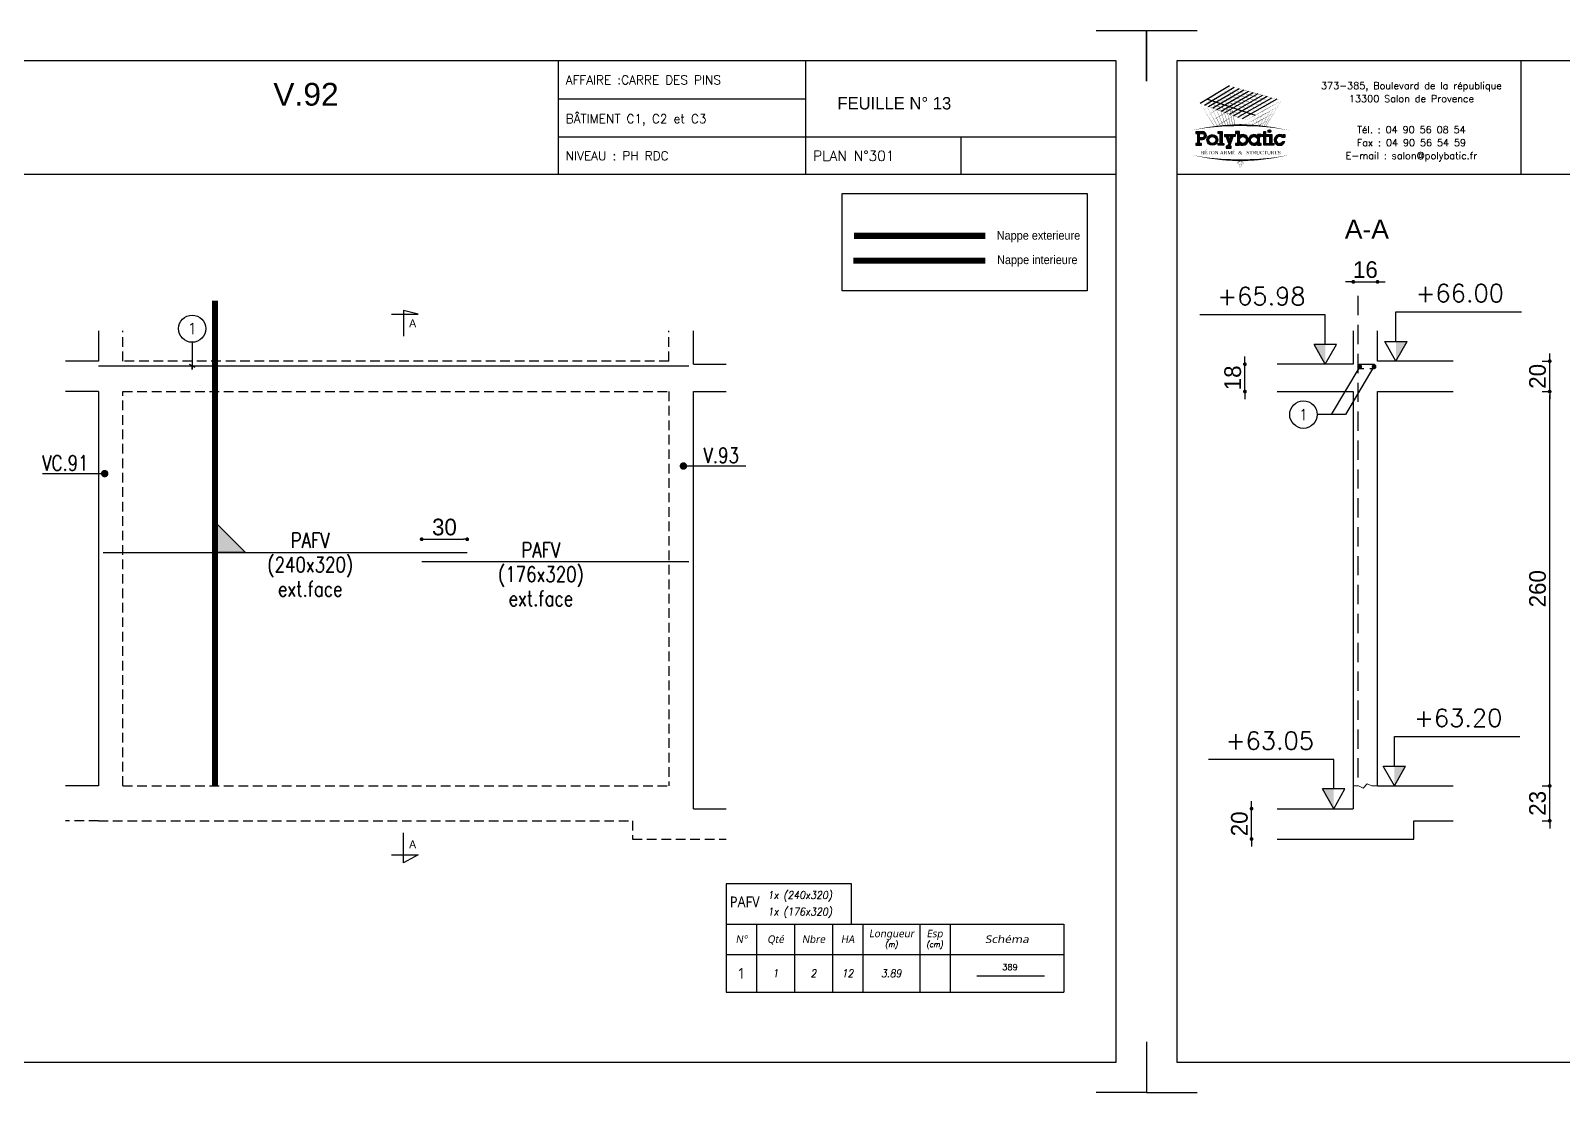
# Model space of a CAD drawing. Header units: metres. Extents: x -5618 to 118954, y -306 to 4637.
# Drawn here: x 5120 to 6130, y 894 to 1594 of the extents above; entities that cross this region are included whole.
import ezdxf
from ezdxf.enums import TextEntityAlignment as Align

# ---------------------------------------------------------------- set-up
doc = ezdxf.new("R2010")
doc.units = ezdxf.units.M
doc.linetypes.add('CACHE', pattern=[9.525, 6.35, -3.175])
doc.linetypes.add('CACHEX2', pattern=[19.05, 12.7, -6.35])
for name, color, linetype in [('COTATION', 1, 'Continuous'), ('GO-CARTOUCHE', 7, 'Continuous'), ('GO-FER-HA', 140, 'Continuous'), ('GO-TEXTE', 9, 'Continuous'), ('GO-TEXTE-FER', 3, 'Continuous'), ('K_ENT_M_Building_V.76', 7, 'Continuous'), ('STR_COTATION', 1, 'Continuous'), ('STR_TS', 22, 'Continuous'), ('STR_TS_TXT', 7, 'Continuous'), ('STR_VOI-POT', 6, 'Continuous')]:
    doc.layers.add(name, color=color, linetype=linetype)
doc.layers.add('Kofragna_forma', color=7, linetype='Continuous', lineweight=70)
doc.styles.add('ARIAL', font='ARIAL.TTF')
doc.styles.add('GrDimensions', font='simplex.shx')
doc.styles.add('Lucida', font='LSANSI.TTF')
doc.styles.add('POLYBATIC', font='TIMES.TTF')
doc.styles.add('schéma', font='simplex.shx')
doc.styles.add('Tableau', font='romans.shx', dxfattribs={"width": 0.9, "oblique": 10})
doc.styles.add('Tableau2', font='trebuc.TTF', dxfattribs={"width": 0.9, "oblique": 10})
doc.styles.add('TEXTE', font='romans.shx')
doc.styles.add('TEXTE TS', font='romans.shx', dxfattribs={"width": 0.7, "oblique": 15})
doc.styles.add('TEXTEBA', font='ARIAL.TTF')
doc.dimstyles.new('COUPE-20', dxfattribs={"dimscale": 0.5, "dimtxt": 22, "dimasz": 5, "dimexe": 0.05, "dimexo": 0, "dimgap": 5, "dimtad": 1, "dimdec": 0, "dimdsep": 46, "dimtxsty": 'Standard', "dimblk1": 'DOT', "dimblk2": 'DOT', "dimsah": 1, "dimcen": 0, "dimdle": 150, "dimclrd": 1, "dimclre": 1, "dimclrt": 7, "dimadec": 0, "dimazin": 0, "dimtfac": 1, "dimtdec": 0, "dimtix": 1, "dimtmove": 2, "dimatfit": 3, "dimldrblk": 'DOT', "dimfxl": 0, "dimtvp": 1, "dimtolj": 1, "dimtzin": 0, "dimarcsym": 0})

# ---------------------------------------------------------------- blocks, each defined once
blk = doc.blocks.new('A$C492E529B')
for color, points in [(140, [(1.413, 0.725, 1), (1.563, 0.725, 1)]), (256, [(-0.938, 0.7), (-1.138, 0.7), (-1.138, 0.6), (-1.038, 0.6), (-1.038, 0.1), (-1.138, 0.1), (-1.138, 0), (-0.838, 0), (-0.838, 0.1), (-0.938, 0.1)]), (256, [(-0.367, 0.45), (-0.268, 0.45), (-0.268, 0.55), (-0.523, 0.55), (-0.523, 0.45), (-0.473, 0.45), (-0.543, 0.253), (-0.612, 0.45), (-0.562, 0.45), (-0.562, 0.55), (-0.818, 0.55), (-0.818, 0.45), (-0.718, 0.45), (-0.595, 0.101), (-0.648, -0.05), (-0.718, -0.05), (-0.718, -0.15), (-0.468, -0.15), (-0.468, -0.05), (-0.543, -0.05)]), (256, [(1.393, 0.55), (1.292, 0.55), (1.292, 0.7), (1.193, 0.7), (1.193, 0.55), (1.093, 0.55), (1.093, 0.45), (1.193, 0.45), (1.193, 0), (1.393, 0), (1.393, 0.1), (1.292, 0.1), (1.292, 0.45), (1.393, 0.45)]), (256, [(1.613, 0.55), (1.413, 0.55), (1.413, 0.45), (1.513, 0.45), (1.513, 0.1), (1.413, 0.1), (1.413, 0), (1.712, 0), (1.712, 0.1), (1.613, 0.1)]), (256, [(2.13, 0.4), (2.283, 0.4), (2.283, 0.55), (2.183, 0.55), (2.183, 0.487, 3.359496), (2.272, 0.2), (2.166, 0.2, -3.125802)])]:
    blk.add_hatch(color=color).paths.add_polyline_path(points)
h = blk.add_hatch(color=256)
h.paths.add_polyline_path([(-1.983, 0.1), (-2.083, 0.1), (-2.083, 0.3), (-1.933, 0.3, 1), (-1.933, 0.7), (-2.283, 0.7), (-2.283, 0.6), (-2.183, 0.6), (-2.183, 0.1), (-2.283, 0.1), (-2.283, 0), (-1.983, 0)])
h.paths.add_polyline_path([(-2.083, 0.4), (-2.083, 0.6), (-1.933, 0.6, -1), (-1.933, 0.4)], flags=16)
h = blk.add_hatch(color=256)
h.paths.add_polyline_path([(-1.158, 0.275, 1), (-1.708, 0.275, 1)])
h.paths.add_polyline_path([(-1.608, 0.275, -1), (-1.258, 0.275, -1)], flags=16)
h = blk.add_hatch(color=256)
h.paths.add_polyline_path([(-0.047, 0.487), (-0.047, 0.7), (-0.248, 0.7), (-0.248, 0.6), (-0.147, 0.6), (-0.147, 0.1), (-0.248, 0.1), (-0.248, 0), (-0.047, 0), (-0.047, 0.063, 2.12132)])
h.paths.add_polyline_path([(-0.047, 0.275, -1), (0.303, 0.275, -1)], flags=16)
h = blk.add_hatch(color=256)
h.paths.add_polyline_path([(1.073, 0.1), (0.973, 0.1), (0.973, 0.45), (1.073, 0.45), (1.073, 0.55), (0.873, 0.55), (0.873, 0.487, 2.12132), (0.873, 0.063), (0.873, 0), (1.073, 0)])
h.paths.add_polyline_path([(0.523, 0.275, -1), (0.873, 0.275, -1)], flags=16)
for p, q in [((-0.595, 0.101), (-0.718, 0.45)), ((-0.648, -0.05), (-0.595, 0.101)), ((-0.543, 0.253), (-0.612, 0.45)), ((-0.543, -0.05), (-0.367, 0.45)), ((-0.543, 0.253), (-0.473, 0.45)), ((0.873, 0.55), (0.873, 0.487)), ((1.073, 0.55), (0.873, 0.55)), ((0.873, 0.063), (0.873, 0)), ((0.973, 0.1), (0.973, 0.45)), ((0.973, 0.45), (1.073, 0.45)), ((1.073, 0.1), (0.973, 0.1)), ((1.073, 0.45), (1.073, 0.55)), ((1.073, 0), (1.073, 0.1)), ((2.166, 0.2), (2.272, 0.2)), ((0.873, 0), (1.073, 0))]:
    blk.add_line(p, q)
for points in [[(-2.283, 0.7), (-1.933, 0.7)], [(-2.283, 0.7), (-2.283, 0.6), (-2.183, 0.6), (-2.183, 0.1), (-2.283, 0.1), (-2.283, 0), (-1.983, 0), (-1.983, 0.1), (-2.083, 0.1), (-2.083, 0.3), (-1.933, 0.3)], [(-2.083, 0.4), (-2.083, 0.6), (-1.933, 0.6)], [(-2.083, 0.4), (-1.933, 0.4)], [(-1.138, 0.7), (-0.938, 0.7), (-0.938, 0.1), (-0.838, 0.1), (-0.838, 0), (-1.138, 0), (-1.138, 0.1), (-1.038, 0.1), (-1.038, 0.6), (-1.138, 0.6), (-1.138, 0.7)], [(-0.818, 0.55), (-0.562, 0.55)], [(-0.818, 0.55), (-0.818, 0.45), (-0.718, 0.45)], [(-0.612, 0.45), (-0.562, 0.45), (-0.562, 0.55)], [(-0.523, 0.55), (-0.268, 0.55), (-0.268, 0.45), (-0.367, 0.45)], [(-0.473, 0.45), (-0.523, 0.45), (-0.523, 0.55)], [(-0.248, 0.7), (-0.248, 0.6), (-0.147, 0.6), (-0.147, 0.1), (-0.248, 0.1), (-0.248, 0), (-0.047, 0), (-0.047, 0.063)], [(-0.047, 0.487), (-0.047, 0.7), (-0.248, 0.7)], [(1.093, 0.55), (1.193, 0.55), (1.193, 0.7), (1.292, 0.7), (1.292, 0.55), (1.393, 0.55), (1.393, 0.45), (1.292, 0.45), (1.292, 0.1), (1.393, 0.1), (1.393, 0), (1.193, 0), (1.193, 0.45), (1.093, 0.45)], [(1.093, 0.45), (1.093, 0.55)], [(1.413, 0.45), (1.413, 0.55), (1.613, 0.55), (1.613, 0.1), (1.712, 0.1), (1.712, 0), (1.413, 0), (1.413, 0.1), (1.513, 0.1), (1.513, 0.45), (1.413, 0.45)], [(2.183, 0.487), (2.183, 0.55), (2.283, 0.55), (2.283, 0.4), (2.13, 0.4)], [(-0.648, -0.05), (-0.718, -0.05), (-0.718, -0.15), (-0.468, -0.15), (-0.468, -0.05), (-0.543, -0.05)]]:
    blk.add_lwpolyline(points)
at = {"color": 140}
blk.add_circle((1.488, 0.725), 0.075, dxfattribs=at)
for centre, radius in [((-1.433, 0.275), 0.275), ((-1.433, 0.275), 0.175), ((0.128, 0.275), 0.175), ((0.698, 0.275), 0.175)]:
    blk.add_circle(centre, radius)
for centre, radius, start, end in [((-1.933, 0.5), 0.2, 270, 90), ((-1.933, 0.5), 0.1, 270, 90), ((0.128, 0.275), 0.275, 230.4788, 129.5212), ((0.698, 0.275), 0.275, 50.4788, 309.5212), ((2.008, 0.275), 0.275, 50.4788, 344.17338), ((2.008, 0.275), 0.175, 45.58469, 334.62307)]:
    blk.add_arc(centre, radius, start, end)
blk = doc.blocks.new('POLYBATIC')
at = {"color": 140}
for p, q in [((-0.43, 3.281), (-1.602, 2.578)), ((-1.435, 2.518), (-0.241, 3.228)), ((-1.268, 2.457), (-0.053, 3.175)), ((0.135, 3.121), (-1.101, 2.397)), ((-0.934, 2.337), (0.323, 3.068)), ((-1.309, 2.754), (0.586, 2.109)), ((-0.767, 2.276), (0.511, 3.015)), ((0.7, 2.962), (-0.6, 2.216)), ((-0.433, 2.156), (0.888, 2.908)), ((1.076, 2.855), (-0.266, 2.095)), ((-0.099, 2.035), (1.264, 2.802)), ((1.452, 2.749), (0.067, 1.974))]:
    blk.add_line(p, q, dxfattribs=at)
for points in [[(-1.016, 2.93, 0.0156, 0, 0), (-0.43, 3.281, 0, 0, 0)], [(-0.838, 2.873, 0.0156, 0, 0), (-0.241, 3.228, 0, 0, 0)], [(0.283, 2.803, 0.0156, 0, 0), (-0.723, 3.105, 0, 0, 0)], [(-0.398, 1.71, 0.014, 0, 0), (-0.723, 3.105, 0, 0, 0)], [(-0.661, 2.816, 0.0156, 0, 0), (-0.053, 3.175, 0, 0, 0)], [(0.444, 2.896, 0.0156, 0, 0), (-0.576, 3.193, 0, 0, 0)], [(-0.309, 1.714, 0.0145, 0, 0), (-0.576, 3.193, 0, 0, 0)], [(-0.483, 2.759, 0.0156, 0, 0), (0.135, 3.121, 0, 0, 0)], [(0.605, 2.988, 0.0156, 0, 0), (-0.43, 3.281, 0, 0, 0)], [(-0.225, 1.716, 0.0149, 0, 0), (-0.43, 3.281, 0, 0, 0)], [(-0.305, 2.702, 0.0156, 0, 0), (0.323, 3.068, 0, 0, 0)], [(-1.602, 2.578, 0, 0.0156, 0), (-1.016, 2.93, 0, 0, 0)], [(-0.684, 2.246, 0.0156, 0, 0), (-1.602, 2.578, 0, 0, 0)], [(-1.031, 1.66, 0.0111, 0, 0), (-1.602, 2.578, 0, 0, 0)], [(-1.456, 2.344, 0, 0.0156, 0), (-0.923, 2.663, 0, 0, 0)], [(-0.522, 2.339, 0.0156, 0, 0), (-1.455, 2.666, 0, 0, 0)], [(-0.913, 1.673, 0.0116, 0, 0), (-1.455, 2.666, 0, 0, 0)], [(-1.435, 2.518, 0, 0.0156, 0), (-0.838, 2.873, 0, 0, 0)], [(-0.361, 2.432, 0.0156, 0, 0), (-1.309, 2.754, 0, 0, 0)], [(-0.8, 1.684, 0.0121, 0, 0), (-1.309, 2.754, 0, 0, 0)], [(-1.268, 2.457, 0, 0.0156, 0), (-0.661, 2.816, 0, 0, 0)], [(-0.2, 2.524, 0.0156, 0, 0), (-1.162, 2.842, 0, 0, 0)], [(-0.692, 1.693, 0.0126, 0, 0), (-1.162, 2.842, 0, 0, 0)], [(-1.101, 2.397, 0, 0.0156, 0), (-0.483, 2.759, 0, 0, 0)], [(-0.039, 2.617, 0.0156, 0, 0), (-1.016, 2.93, 0, 0, 0)], [(-0.589, 1.7, 0.0131, 0, 0), (-1.016, 2.93, 0, 0, 0)], [(-0.934, 2.337, 0, 0.0156, 0), (-0.305, 2.702, 0, 0, 0)], [(-0.391, 2.983, 0, 0.0156, 0), (-0.923, 2.663, 0, 0, 0)], [(0.122, 2.71, 0.0156, 0, 0), (-0.869, 3.018, 0, 0, 0)], [(-0.491, 1.706, 0.0136, 0, 0), (-0.869, 3.018, 0, 0, 0)], [(-0.352, 2.685, 0, 0.0156, 0), (-0.831, 2.397, 0, 0, 0)], [(-0.767, 2.276, 0, 0.0156, 0), (-0.128, 2.646, 0, 0, 0)], [(-0.6, 2.216, 0, 0.0156, 0), (0.05, 2.589, 0, 0, 0)], [(-0.433, 2.156, 0, 0.0156, 0), (0.227, 2.532, 0, 0, 0)], [(-0.266, 2.095, 0, 0.0156, 0), (0.405, 2.475, 0, 0, 0)], [(0.762, 2.207, 0, 0.0156, 0), (-0.2, 2.524, 0, 0, 0)], [(-0.128, 2.646, 0.0156, 0, 0), (0.511, 3.015, 0, 0, 0)], [(0.937, 2.305, 0, 0.0156, 0), (-0.039, 2.617, 0, 0, 0)], [(0.05, 2.589, 0.0156, 0, 0), (0.7, 2.962, 0, 0, 0)], [(1.113, 2.402, 0, 0.0156, 0), (0.122, 2.71, 0, 0, 0)], [(0.227, 2.532, 0.0156, 0, 0), (0.888, 2.908, 0, 0, 0)], [(1.289, 2.5, 0, 0.0156, 0), (0.283, 2.803, 0, 0, 0)], [(0.405, 2.475, 0.0156, 0, 0), (1.076, 2.855, 0, 0, 0)], [(1.465, 2.598, 0, 0.0156, 0), (0.444, 2.896, 0, 0, 0)], [(0.582, 2.418, 0.0156, 0, 0), (1.264, 2.802, 0, 0, 0)], [(1.641, 2.695, 0, 0.0156, 0), (0.605, 2.988, 0, 0, 0)], [(0.76, 2.362, 0.0156, 0, 0), (1.452, 2.749, 0, 0, 0)], [(0.852, 2.095, 0.0156, 0, 0), (1.491, 2.45, 0, 0, 0)], [(0.865, 1.678, 0.0103, 0, 0), (1.289, 2.5, 0, 0, 0)], [(0.937, 2.305, 0.0156, 0, 0), (1.641, 2.695, 0, 0, 0)], [(0.942, 1.67, 0.0112, 0, 0), (1.465, 2.598, 0, 0, 0)], [(1.012, 1.663, 0.012, 0, 0), (1.641, 2.695, 0, 0, 0)], [(-1.31, 2.109, 0, 0.0156, 0), (-0.831, 2.397, 0, 0, 0)], [(-1.165, 1.875, 0, 0.0156, 0), (-0.739, 2.131, 0, 0, 0)], [(-1.019, 1.641, 0, 0.0156, 0), (-0.646, 1.864, 0, 0, 0)], [(-0.312, 2.386, 0, 0.0156, 0), (-0.739, 2.131, 0, 0, 0)], [(0.234, 1.914, 0, 0.0156, 0), (-0.684, 2.246, 0, 0, 0)], [(-0.273, 2.088, 0, 0.0156, 0), (-0.646, 1.864, 0, 0, 0)], [(0.41, 2.012, 0, 0.0156, 0), (-0.522, 2.339, 0, 0, 0)], [(0.586, 2.109, 0, 0.0156, 0), (-0.361, 2.432, 0, 0, 0)], [(-0.099, 2.035, 0, 0.0156, 0), (0.582, 2.418, 0, 0, 0)], [(0.067, 1.974, 0, 0.0156, 0), (0.76, 2.362, 0, 0, 0)], [(0.213, 1.74, 0, 0.0156, 0), (0.852, 2.095, 0, 0, 0)], [(0.21, 1.716, 0.00323, 0, 0), (0.234, 1.914, 0, 0, 0)], [(0.234, 1.914, 0, 0.0156, 0), (0.937, 2.305, 0, 0, 0)], [(0.349, 1.712, 0.00465, 0, 0), (0.41, 2.012, 0, 0, 0)], [(0.447, 1.708, 0.00693, 0.0156, 0), (0.767, 1.886, 0, 0, 0)], [(0.474, 1.706, 0.00597, 0, 0), (0.586, 2.109, 0, 0, 0)], [(0.587, 1.7, 0.00718, 0, 0), (0.762, 2.207, 0, 0, 0)], [(0.68, 1.675, 0.0156, 0, 0), (1.193, 1.96, 0, 0, 0)], [(0.689, 1.693, 0.0083, 0, 0), (0.937, 2.305, 0, 0, 0)], [(0.765, 1.884, 0.0156, 0, 0), (1.342, 2.205, 0, 0, 0)], [(0.781, 1.685, 0.00933, 0, 0), (1.113, 2.402, 0, 0, 0)], [(-1.953, 1.508, 0, 0.0781, -0.053843), (0, 1.719, 0, 0, 0)], [(-0.234, 1.79, 0, 0.00638, 0), (-0.365, 1.711, 0, 0.00638, 0)], [(1.953, 1.508, 0, 0.0781, 0.053843), (0, 1.719, 0, 0, 0)], [(0.96, 1.668, 0.00293, 0, 0), (1.044, 1.715, 0, 0, 0)], [(-1.953, 0.523, 0, 0.0781, 0.053843), (0, 0.312, 0, 0, 0)], [(0, 0, 0, 0.00381, 0), (-0.195, 0.315, 0, 0.00381, 0)], [(0, 0, 0, 0.00368, 0), (-0.171, 0.314, 0, 0.00368, 0)], [(0, 0, 0, 0.00356, 0), (-0.149, 0.314, 0, 0.00356, 0)], [(0, 0, 0, 0.00345, 0), (-0.128, 0.313, 0, 0.00345, 0)], [(0, 0, 0, 0.00334, 0), (-0.109, 0.313, 0, 0.00334, 0)], [(0, 0, 0, 0.00324, 0), (-0.09, 0.313, 0, 0.00324, 0)], [(0, 0, 0, 0.00315, 0), (-0.073, 0.313, 0, 0.00315, 0)], [(0, 0, 0, 0.00306, 0), (-0.056, 0.313, 0, 0.00306, 0)], [(0, 0, 0, 0.00306, 0), (-0.056, 0.313, 0, 0.00306, 0)], [(0, 0, 0, 0.00298, 0), (-0.041, 0.313, 0, 0.00298, 0)], [(1.953, 0.523, 0, 0.0781, -0.053843), (0, 0.312, 0, 0, 0)], [(0, 0, 0, 0.0051, 0), (0.038, 0.313, 0, 0.0051, 0)], [(0, 0, 0, 0.00425, 0), (0.127, 0.313, 0, 0.00425, 0)], [(0, 0, 0, 0.00408, 0), (0.145, 0.314, 0, 0.00408, 0)], [(0, 0, 0, 0.00392, 0), (0.162, 0.314, 0, 0.00392, 0)], [(0, 0, 0, 0.00378, 0), (0.177, 0.314, 0, 0.00378, 0)], [(0, 0, 0, 0.00365, 0), (0.191, 0.315, 0, 0.00365, 0)], [(0, 0, 0, 0.00486, 0), (0.064, 0.313, 0, 0.00486, 0)], [(0, 0, 0, 0.00464, 0), (0.087, 0.313, 0, 0.00464, 0)], [(0, 0, 0, 0.00443, 0), (0.108, 0.313, 0, 0.00443, 0)]]:
    blk.add_lwpolyline(points, format="xyseb", dxfattribs=at)
at = {"color": 5, "xscale": 0.78125, "yscale": 0.78125, "zscale": 0.78125}
blk.add_blockref('A$C492E529B', (0, 0.91), dxfattribs=at)
at = {"lineweight": 60, "style": 'POLYBATIC'}
for s, p in [('BÉTON ARMÉ', (-1.587, 0.547)), ('STRUCTURES', (0.24, 0.547))]:
    blk.add_text(s, height=0.1406, dxfattribs=at).set_placement(p)
at = {"color": 140, "style": 'POLYBATIC'}
blk.add_text('&', height=0.141, dxfattribs=at).set_placement((0, 0.547), align=Align.CENTER)
blk = doc.blocks.new('_DOT')
at = {"color": 0, "linetype": 'ByBlock'}
blk.add_line((-0.5, 0), (-1, 0), dxfattribs=at)
at = {"color": 0, "linetype": 'ByBlock', "const_width": 0.5}
blk.add_lwpolyline([(-0.25, 0, 1), (0.25, 0, 1)], format="xyb", close=True, dxfattribs=at)
blk = doc.blocks.new('*D756')
at = {"layer": 'COTATION', "color": 1, "lineweight": -2, "ltscale": 4.5}
for p, q in [((6116.4, 1095.8), (6121.4, 1095.8)), ((6121.4, 1098.3), (6121.4, 1100.8)), ((6121.4, 1072.8), (6121.4, 1095.8)), ((6116.4, 1072.8), (6121.4, 1072.8)), ((6121.4, 1070.3), (6121.4, 1067.8))]:
    blk.add_line(p, q, dxfattribs=at)
at = {"layer": 'DEFPOINTS', "color": 0, "lineweight": -3, "ltscale": 4.5}
for p in [(6057.9, 1095.8), (6121.4, 1095.8), (6057.9, 1072.8)]:
    blk.add_point(p, dxfattribs=at)
at = {"layer": 'COTATION', "color": 1, "lineweight": -2, "ltscale": 4.5, "xscale": 2.5, "yscale": 2.5, "zscale": 2.5}
for p, rotation in [((6121.4, 1095.8), 270), ((6121.4, 1072.8), 90)]:
    blk.add_blockref('_DOT', p, dxfattribs=dict(at, rotation=rotation))
at = {"layer": 'COTATION', "color": 7, "lineweight": -3, "ltscale": 4.5, "insert": (6113.4, 1084.3), "char_height": 11, "attachment_point": 5, "rotation": 90}
blk.add_mtext('\\A1;23', dxfattribs=at)
blk = doc.blocks.new('*D757')
at = {"layer": 'COTATION', "color": 1, "lineweight": -2, "ltscale": 4.5}
for p, q in [((6116.4, 1355.8), (6121.4, 1355.8)), ((6121.4, 1098.3), (6121.4, 1353.3)), ((6116.4, 1095.8), (6121.4, 1095.8))]:
    blk.add_line(p, q, dxfattribs=at)
at = {"layer": 'DEFPOINTS', "color": 0, "lineweight": -3, "ltscale": 4.5}
for p in [(6057.9, 1355.8), (6121.4, 1355.8), (6057.9, 1095.8)]:
    blk.add_point(p, dxfattribs=at)
at = {"layer": 'COTATION', "color": 1, "lineweight": -2, "ltscale": 4.5, "xscale": 2.5, "yscale": 2.5, "zscale": 2.5}
for p, rotation in [((6121.4, 1355.8), 90), ((6121.4, 1095.8), 270)]:
    blk.add_blockref('_DOT', p, dxfattribs=dict(at, rotation=rotation))
at = {"layer": 'COTATION', "color": 7, "lineweight": -3, "ltscale": 4.5, "insert": (6113.4, 1225.8), "char_height": 11, "attachment_point": 5, "rotation": 90}
blk.add_mtext('\\A1;260', dxfattribs=at)
blk = doc.blocks.new('*D758')
at = {"layer": 'COTATION', "color": 1, "lineweight": -2, "ltscale": 4.5}
for p, q in [((6116.4, 1375.8), (6121.4, 1375.8)), ((6121.4, 1378.3), (6121.4, 1380.8)), ((6121.4, 1355.8), (6121.4, 1375.8)), ((6116.4, 1355.8), (6121.4, 1355.8)), ((6121.4, 1353.3), (6121.4, 1350.8))]:
    blk.add_line(p, q, dxfattribs=at)
at = {"layer": 'DEFPOINTS', "color": 0, "lineweight": -3, "ltscale": 4.5}
for p in [(6057.9, 1375.8), (6121.4, 1375.8), (6057.9, 1355.8)]:
    blk.add_point(p, dxfattribs=at)
at = {"layer": 'COTATION', "color": 1, "lineweight": -2, "ltscale": 4.5, "xscale": 2.5, "yscale": 2.5, "zscale": 2.5}
for p, rotation in [((6121.4, 1375.8), 270), ((6121.4, 1355.8), 90)]:
    blk.add_blockref('_DOT', p, dxfattribs=dict(at, rotation=rotation))
at = {"layer": 'COTATION', "color": 7, "lineweight": -3, "ltscale": 4.5, "insert": (6113.4, 1365.8), "char_height": 11, "attachment_point": 5, "rotation": 90}
blk.add_mtext('\\A1;20', dxfattribs=at)
blk = doc.blocks.new('*D759')
at = {"layer": 'DEFPOINTS', "color": 0, "lineweight": -3, "ltscale": 4.5}
for p in [(6007.9, 1428.1), (5991.9, 1395.8, 187.7), (6007.9, 1395.8, 187.7)]:
    blk.add_point(p, dxfattribs=at)
at = {"layer": 'STR_COTATION', "color": 1, "lineweight": -2, "ltscale": 4.5}
for p, q in [((5989.4, 1428.1), (5986.9, 1428.1)), ((5991.9, 1428.1), (5991.9, 1428.1)), ((5991.9, 1428.1), (6007.9, 1428.1)), ((6007.9, 1428.1), (6007.9, 1428.1)), ((6010.4, 1428.1), (6012.9, 1428.1))]:
    blk.add_line(p, q, dxfattribs=at)
at = {"layer": 'STR_COTATION', "color": 1, "lineweight": -2, "ltscale": 4.5, "xscale": 2.5, "yscale": 2.5, "zscale": 2.5}
blk.add_blockref('_DOT', (5991.9, 1428.1), dxfattribs=at)
at = {"layer": 'STR_COTATION', "color": 1, "lineweight": -2, "ltscale": 4.5, "xscale": 2.5, "yscale": 2.5, "zscale": 2.5, "rotation": 180}
blk.add_blockref('_DOT', (6007.9, 1428.1), dxfattribs=at)
at = {"layer": 'STR_COTATION', "color": 7, "lineweight": -3, "ltscale": 4.5, "insert": (5999.9, 1436.1), "char_height": 11, "attachment_point": 5}
blk.add_mtext('\\A1;16', dxfattribs=at)
blk = doc.blocks.new('*D760')
at = {"layer": 'DEFPOINTS', "color": 0, "lineweight": -3, "ltscale": 4.5}
for p in [(5924.9, 1080.8), (5941.9, 1080.8, 187.7), (5943.8, 1060.8, 187.7)]:
    blk.add_point(p, dxfattribs=at)
at = {"layer": 'STR_COTATION', "color": 1, "lineweight": -2, "ltscale": 4.5}
for p, q in [((5924.9, 1083.3), (5924.9, 1085.8)), ((5924.9, 1080.8), (5924.9, 1080.8)), ((5924.9, 1060.8), (5924.9, 1080.8)), ((5924.9, 1060.8), (5924.9, 1060.8)), ((5924.9, 1058.3), (5924.9, 1055.8))]:
    blk.add_line(p, q, dxfattribs=at)
at = {"layer": 'STR_COTATION', "color": 1, "lineweight": -2, "ltscale": 4.5, "xscale": 2.5, "yscale": 2.5, "zscale": 2.5}
for p, rotation in [((5924.9, 1080.8), 270), ((5924.9, 1060.8), 90)]:
    blk.add_blockref('_DOT', p, dxfattribs=dict(at, rotation=rotation))
at = {"layer": 'STR_COTATION', "color": 7, "lineweight": -3, "ltscale": 4.5, "insert": (5916.9, 1070.8), "char_height": 11, "attachment_point": 5, "rotation": 90}
blk.add_mtext('\\A1;20', dxfattribs=at)
blk = doc.blocks.new('*D761')
at = {"layer": 'DEFPOINTS', "color": 0, "lineweight": -3, "ltscale": 4.5}
for p in [(5920.5, 1373.8), (5941.9, 1373.8, 281.5), (5941.9, 1355.8, 281.5)]:
    blk.add_point(p, dxfattribs=at)
at = {"layer": 'STR_COTATION', "color": 1, "lineweight": -2, "ltscale": 4.5}
for p, q in [((5920.5, 1376.3), (5920.5, 1378.8)), ((5920.4, 1373.8), (5920.4, 1373.8)), ((5920.5, 1355.8), (5920.5, 1373.8)), ((5920.4, 1355.8), (5920.4, 1355.8)), ((5920.5, 1353.3), (5920.5, 1350.8))]:
    blk.add_line(p, q, dxfattribs=at)
at = {"layer": 'STR_COTATION', "color": 1, "lineweight": -2, "ltscale": 4.5, "xscale": 2.5, "yscale": 2.5, "zscale": 2.5}
for p, rotation in [((5920.5, 1373.8), 270), ((5920.5, 1355.8), 90)]:
    blk.add_blockref('_DOT', p, dxfattribs=dict(at, rotation=rotation))
at = {"layer": 'STR_COTATION', "color": 7, "lineweight": -3, "ltscale": 4.5, "insert": (5912.5, 1364.8), "char_height": 11, "attachment_point": 5, "rotation": 90}
blk.add_mtext('\\A1;18', dxfattribs=at)
blk = doc.blocks.new('ime')
at = {"layer": 'COTATION', "const_width": 2.5}
blk.add_lwpolyline([(1.2, 0, -1), (-1.2, 0, -1)], format="xyb", close=True, dxfattribs=at)
at = {"layer": 'COTATION'}
blk.add_lwpolyline([(41.1, 0), (0, 0)], dxfattribs=at)
at = {"layer": 'COTATION', "color": 7, "style": 'TEXTE TS', "width": 0.8}
blk.add_attdef('NAME', (9.1, 2), '', height=10, dxfattribs=at)
blk = doc.blocks.new('mrega')
at = {"layer": 'STR_TS_TXT', "style": 'TEXTE TS', "width": 0.8}
for tag, p in [('ST10', (14.5, 0)), ('DIM', (14.5, -16)), ('NOTE', (14.5, -32))]:
    blk.add_attdef(tag, text='', height=10, dxfattribs=at).set_placement(p, align=Align.CENTER)
blk = doc.blocks.new('A$C6F247267')
blk.add_hatch(color=256).paths.add_polyline_path([(0, -0.2), (-0.2, 0), (0, 0)])
blk.add_lwpolyline([(-0.2, 0), (0, 0), (0, -0.2), (-0.2, 0)])
blk = doc.blocks.new('*D1389')
at = {"layer": 'DEFPOINTS', "color": 0, "linetype": 'ByBlock', "lineweight": -3, "ltscale": 4.5}
for p in [(5407.9, 1258.4), (5377.9, 1243.7, 187.7), (5407.9, 1249.6, 187.7)]:
    blk.add_point(p, dxfattribs=at)
at = {"layer": 'STR_COTATION', "color": 1, "linetype": 'ByBlock', "lineweight": -2, "ltscale": 4.5}
for p, q in [((5377.9, 1258.4), (5377.9, 1258.4)), ((5380.4, 1258.4), (5405.4, 1258.4)), ((5407.9, 1258.4), (5407.9, 1258.4))]:
    blk.add_line(p, q, dxfattribs=at)
at = {"layer": 'STR_COTATION', "color": 1, "linetype": 'ByBlock', "lineweight": -2, "ltscale": 4.5, "xscale": 2.5, "yscale": 2.5, "zscale": 2.5, "rotation": 180}
blk.add_blockref('_DOT', (5377.9, 1258.4), dxfattribs=at)
at = {"layer": 'STR_COTATION', "color": 1, "linetype": 'ByBlock', "lineweight": -2, "ltscale": 4.5, "xscale": 2.5, "yscale": 2.5, "zscale": 2.5}
blk.add_blockref('_DOT', (5407.9, 1258.4), dxfattribs=at)
at = {"layer": 'STR_COTATION', "color": 7, "linetype": 'ByBlock', "lineweight": -3, "ltscale": 4.5, "insert": (5392.9, 1266.4), "char_height": 11, "attachment_point": 5}
blk.add_mtext('\\A1;30', dxfattribs=at)
blk = doc.blocks.new('Désignation')
at = {"layer": 'GO-TEXTE-FER'}
for p, q in [((0, 0.8), (8.9, 0.8)), ((0, 0.8), (0, 0)), ((0.8, 0.8), (0.8, 0)), ((1.8, 0.8), (1.8, 0)), ((2.8, 0.8), (2.8, 0)), ((3.6, 0.8), (3.6, 0)), ((5.1, 0.8), (5.1, 0)), ((5.9, 0.8), (5.9, 0)), ((8.9, 0.8), (8.9, 0)), ((0, 0), (8.9, 0))]:
    blk.add_line(p, q, dxfattribs=at)
at = {"layer": 'GO-TEXTE-FER', "style": 'Tableau2', "oblique": 10}
for s, p in [('N°', (0.4, 0.4)), ('Qté', (1.3, 0.4)), ('Nbre', (2.3, 0.4)), ('HA', (3.2, 0.4)), ('Longueur', (4.356, 0.55)), ('Esp', (5.494, 0.55))]:
    blk.add_text(s, height=0.2, dxfattribs=at).set_placement(p, align=Align.MIDDLE_CENTER)
at = {"layer": 'GO-TEXTE-FER', "style": 'Tableau2', "oblique": 10, "width": 1.2}
blk.add_text('Schéma', height=0.2, dxfattribs=at).set_placement((7.4, 0.4), align=Align.MIDDLE_CENTER)
at = {"layer": 'GO-TEXTE-FER', "color": 7, "style": 'Tableau', "oblique": 10, "width": 0.9}
for s, p in [('(m)', (4.356, 0.265)), ('(cm)', (5.494, 0.265))]:
    blk.add_text(s, height=0.15, dxfattribs=at).set_placement(p, align=Align.MIDDLE_CENTER)
blk = doc.blocks.new('Barre libre')
at = {"layer": 'GO-TEXTE-FER'}
for p, q in [((0, 0), (0, -1)), ((0, 0), (8.9, 0)), ((0.8, 0), (0.8, -1)), ((1.8, 0), (1.8, -1)), ((2.8, 0), (2.8, -1)), ((3.6, 0), (3.6, -1)), ((5.1, 0), (5.1, -1)), ((5.9, 0), (5.9, -1)), ((8.9, 0), (8.9, -1)), ((0, -1), (8.9, -1))]:
    blk.add_line(p, q, dxfattribs=at)
at = {"layer": 'GO-TEXTE-FER', "color": 1}
blk.add_line((6.603, -0.563), (8.394, -0.563), dxfattribs=at)
at = {"layer": 'GO-TEXTE-FER', "style": 'Tableau2', "width": 0.9}
blk.add_attdef('NUMERO', text='', height=0.28, dxfattribs=at).set_placement((0.4, -0.5), align=Align.MIDDLE_CENTER)
at = {"layer": 'GO-TEXTE-FER', "style": 'Tableau', "oblique": 10, "width": 0.9}
for tag, p in [('QUANTITE', (1.3, -0.5)), ('NOMBRE', (2.3, -0.5)), ('NUANCE', (3.2, -0.5)), ('LONGUEUR', (4.35, -0.5)), ('ESPACEMENTS', (5.5, -0.5))]:
    blk.add_attdef(tag, text='', height=0.2, dxfattribs=at).set_placement(p, align=Align.MIDDLE_CENTER)
at = {"layer": 'GO-TEXTE-FER', "color": 1, "style": 'Tableau'}
blk.add_attdef('Longueur', text='', height=0.16, dxfattribs=at).set_placement((7.481, -0.336), align=Align.MIDDLE_CENTER)

msp = doc.modelspace()

# ---------------------------------------------------------------- linework, layer by layer
for p, q in [((5467.9, 1573.71), (5467.9, 1498.77)), ((5630.87, 1573.74), (5630.87, 1498.77)), ((5467.9, 1548.71), (5630.87, 1548.71)), ((5467.9, 1523.72), (5630.87, 1523.72)), ((5630.87, 1523.74), (5835.73, 1523.74)), ((5733.21, 1523.74), (5733.21, 1498.77))]:
    msp.add_line(p, q)
at = {"color": 7, "linetype": 'Continuous', "lineweight": -3}
for p, q in [((5980.86, 1386.79, 281.53), (5966.11, 1386.79, 281.53)), ((5973.49, 1373.79, 281.53), (5966.11, 1386.79, 281.53)), ((5980.86, 1386.79, 281.53), (5966.11, 1386.79, 281.53)), ((5973.49, 1373.79, 281.53), (5966.11, 1386.79, 281.53)), ((5973.49, 1373.79, 281.53), (5980.86, 1386.79, 281.53)), ((5973.49, 1373.79, 281.53), (5980.86, 1386.79, 281.53)), ((6012.68, 1388.79, 187.69), (6027.43, 1388.79, 187.69)), ((6020.06, 1375.79, 187.69), (6012.68, 1388.79, 187.69)), ((6012.68, 1388.79, 187.69), (6027.43, 1388.79, 187.69)), ((6020.06, 1375.79, 187.69), (6012.68, 1388.79, 187.69)), ((6020.06, 1375.79, 187.69), (6027.43, 1388.79, 187.69)), ((6020.06, 1375.79, 187.69), (6027.43, 1388.79, 187.69)), ((6011.62, 1108.79, 187.69), (6026.37, 1108.79, 187.69)), ((6019, 1095.79, 187.69), (6011.62, 1108.79, 187.69)), ((6011.62, 1108.79, 187.69), (6026.37, 1108.79, 187.69)), ((6019, 1095.79, 187.69), (6011.62, 1108.79, 187.69)), ((6019, 1095.79, 187.69), (6026.37, 1108.79, 187.69)), ((6019, 1095.79, 187.69), (6026.37, 1108.79, 187.69)), ((5986.43, 1093.79, 187.69), (5971.68, 1093.79, 187.69)), ((5979.06, 1080.79, 187.69), (5971.68, 1093.79, 187.69)), ((5986.43, 1093.79, 187.69), (5971.68, 1093.79, 187.69)), ((5979.06, 1080.79, 187.69), (5971.68, 1093.79, 187.69)), ((5979.06, 1080.79, 187.69), (5986.43, 1093.79, 187.69)), ((5979.06, 1080.79, 187.69), (5986.43, 1093.79, 187.69))]:
    msp.add_line(p, q, dxfattribs=at)
for points in [[(5822.39, 1593.71), (5855.72, 1593.71), (5855.72, 1560.38)], [(5855.72, 1560.38), (5855.72, 1593.71), (5889.05, 1593.71)], [(6102.37, 1573.71), (6102.37, 1498.77)], [(5835.73, 1498.77), (4885.82, 1498.77)], [(6825.63, 1498.77), (5875.72, 1498.77)], [(5855.72, 927.11), (5855.72, 893.78), (5822.39, 893.78)], [(5855.72, 927.11), (5855.72, 893.78), (5889.05, 893.78)]]:
    msp.add_lwpolyline(points)
for points in [[(4885.82, 1573.71), (4885.82, 913.78), (5835.73, 913.78), (5835.73, 1573.71)], [(5875.72, 1573.71), (5875.72, 913.78), (6825.63, 913.78), (6825.63, 1573.71)]]:
    msp.add_lwpolyline(points, close=True)
at = {"lineweight": 18, "elevation": 187.69}
msp.add_lwpolyline([(5991.85, 1095.79), (5995.32, 1095.79), (5998.34, 1094.36), (6001.09, 1097.13), (6004.25, 1095.79), (6007.85, 1095.79)], dxfattribs=at)
at = {"color": 7, "linetype": 'Continuous', "lineweight": -3}
for points in [[(5966.11, 1386.79, 281.53), (5973.49, 1373.79, 281.53), (5973.49, 1386.76, 281.53)], [(5966.11, 1386.79, 281.53), (5973.49, 1373.79, 281.53), (5973.49, 1386.76, 281.53)], [(6027.43, 1388.79, 187.69), (6020.06, 1375.79, 187.69), (6020.06, 1388.76, 187.69)], [(6027.43, 1388.79, 187.69), (6020.06, 1375.79, 187.69), (6020.06, 1388.76, 187.69)], [(6026.37, 1108.79, 187.69), (6019, 1095.79, 187.69), (6019, 1108.75, 187.69)], [(6026.37, 1108.79, 187.69), (6019, 1095.79, 187.69), (6019, 1108.75, 187.69)], [(5971.68, 1093.79, 187.69), (5979.06, 1080.79, 187.69), (5979.06, 1093.75, 187.69)], [(5971.68, 1093.79, 187.69), (5979.06, 1080.79, 187.69), (5979.06, 1093.75, 187.69)]]:
    msp.add_solid(points, dxfattribs=at)
at = {"layer": 'GO-FER-HA', "elevation": 187.69}
msp.add_lwpolyline([(5226.61, 1388.26, -512.3220063), (5226.68, 1388.26), (5226.68, 1370.39), (5226.68, 1372.79), (5228.38, 1371.89), (5224.98, 1373.69)], format="xyb", dxfattribs=at)
at = {"layer": 'GO-FER-HA', "elevation": 93.84}
for points in [[(6005.48, 1372.22), (5986.7, 1340.59), (5968.11, 1340.59)], [(5996.15, 1372.22), (5977.37, 1340.59), (5968.11, 1340.59)]]:
    msp.add_lwpolyline(points, dxfattribs=at)
at = {"layer": 'GO-FER-HA'}
msp.add_circle((5959.06, 1340.59, 93.84), 9.06, dxfattribs=at)
at = {"layer": 'GO-TEXTE', "elevation": 187.69, "flags": 128}
for points in [[(5358.01, 1406.86), (5375.66, 1406.85), (5365.98, 1409.14), (5365.97, 1392.22)], [(5357.98, 1050.28), (5375.63, 1050.28), (5365.95, 1045), (5365.95, 1064.92)]]:
    msp.add_lwpolyline(points, dxfattribs=at)
at = {"layer": 'GO-TEXTE-FER'}
msp.add_lwpolyline([(5578.65, 1004.75), (5661.15, 1004.75), (5661.15, 1031.18), (5578.65, 1031.18)], close=True, dxfattribs=at)
at = {"layer": 'K_ENT_M_Building_V.76', "color": 30, "linetype": 'Continuous', "lineweight": -3}
for p, q in [((5966.99, 1406.29, 281.53), (5890.85, 1406.29, 281.53)), ((5966.99, 1406.29, 281.53), (5890.85, 1406.29, 281.53)), ((5973.49, 1406.29, 281.53), (5966.99, 1406.29, 281.53)), ((5973.49, 1406.29, 281.53), (5966.99, 1406.29, 281.53)), ((5973.49, 1386.79, 281.53), (5973.49, 1406.29, 281.53)), ((5973.49, 1386.79, 281.53), (5973.49, 1406.29, 281.53)), ((6020.06, 1388.79, 187.69), (6020.06, 1408.29, 187.69)), ((6020.06, 1408.29, 187.69), (6026.56, 1408.29, 187.69)), ((6020.06, 1388.79, 187.69), (6020.06, 1408.29, 187.69)), ((6020.06, 1408.29, 187.69), (6026.56, 1408.29, 187.69)), ((6026.56, 1408.29, 187.69), (6102.7, 1408.29, 187.69)), ((6026.56, 1408.29, 187.69), (6102.7, 1408.29, 187.69)), ((6019, 1108.79, 187.69), (6019, 1128.29, 187.69)), ((6019, 1128.29, 187.69), (6025.5, 1128.29, 187.69)), ((6019, 1108.79, 187.69), (6019, 1128.29, 187.69)), ((6019, 1128.29, 187.69), (6025.5, 1128.29, 187.69)), ((6025.5, 1128.29, 187.69), (6101.64, 1128.29, 187.69)), ((6025.5, 1128.29, 187.69), (6101.64, 1128.29, 187.69)), ((5972.56, 1113.29, 187.69), (5896.42, 1113.29, 187.69)), ((5972.56, 1113.29, 187.69), (5896.42, 1113.29, 187.69)), ((5979.06, 1113.29, 187.69), (5972.56, 1113.29, 187.69)), ((5979.06, 1113.29, 187.69), (5972.56, 1113.29, 187.69)), ((5979.06, 1093.79, 187.69), (5979.06, 1113.29, 187.69)), ((5979.06, 1093.79, 187.69), (5979.06, 1113.29, 187.69))]:
    msp.add_line(p, q, dxfattribs=at)
at = {"layer": 'Kofragna_forma', "color": 4, "lineweight": -3}
for p, q in [((5164.92, 1395.79, 187.69), (5164.92, 1375.79, 187.69)), ((5556.97, 1373.79, 187.69), (5556.97, 1395.79, 187.69)), ((5991.85, 1395.79, 187.69), (5991.85, 1373.79, 187.69)), ((6007.85, 1375.79, 187.69), (6007.85, 1395.79, 187.69)), ((5164.92, 1375.79, 187.69), (5143.13, 1375.79, 187.69)), ((6057.85, 1375.79, 187.69), (6007.85, 1375.79, 187.69)), ((5556.97, 1373.79, 187.69), (5578.67, 1373.79, 187.69)), ((5991.85, 1373.79, 281.53), (5941.85, 1373.79, 281.53)), ((5164.92, 1355.79, 187.69), (5143.13, 1355.79, 187.69)), ((5164.92, 1355.79, 187.69), (5164.92, 1156.79, 187.69)), ((5556.97, 1080.79, 187.69), (5556.97, 1355.79, 187.69)), ((5556.97, 1355.79, 187.69), (5578.67, 1355.79, 187.69)), ((5941.85, 1355.79, 281.53), (5991.85, 1355.79, 281.53)), ((5991.85, 1355.79, 187.69), (5991.85, 1080.79, 187.69)), ((6007.85, 1095.79, 187.69), (6007.85, 1355.79, 187.69)), ((6007.85, 1355.79, 187.69), (6057.85, 1355.79, 187.69)), ((5164.92, 1156.79, 187.69), (5164.92, 1095.79, 187.69)), ((5164.92, 1095.79, 187.69), (5143.13, 1095.79, 187.69)), ((6007.85, 1095.79, 187.69), (6057.85, 1095.79, 187.69)), ((5556.97, 1080.79, 187.69), (5578.67, 1080.79, 187.69)), ((5941.85, 1080.79, 187.69), (5991.85, 1080.79, 187.69)), ((6031.85, 1072.79, 187.69), (6057.85, 1072.79, 187.69)), ((6031.85, 1060.79, 187.69), (6031.85, 1072.79, 187.69)), ((5941.85, 1060.79, 187.69), (6031.85, 1060.79, 187.69))]:
    msp.add_line(p, q, dxfattribs=at)
at = {"layer": 'Kofragna_forma', "linetype": 'CACHE', "lineweight": -3}
for p, q in [((5180.92, 1375.79, 187.69), (5180.92, 1395.79, 187.69)), ((5540.87, 1375.79, 187.69), (5540.87, 1395.79, 187.69)), ((5540.87, 1375.79, 187.69), (5180.92, 1375.79, 187.69)), ((5180.92, 1095.79, 187.69), (5180.92, 1355.79, 187.69)), ((5180.92, 1355.79, 187.69), (5540.87, 1355.79, 187.69)), ((5540.87, 1355.79, 187.69), (5540.87, 1095.79, 187.69)), ((5180.92, 1095.79, 187.69), (5540.87, 1095.79, 187.69)), ((5164.92, 1072.79, 187.69), (5143.13, 1072.79, 187.69)), ((5164.92, 1072.79, 187.69), (5516.87, 1072.79, 187.69)), ((5516.87, 1072.79, 187.69), (5516.87, 1060.79, 187.69)), ((5516.87, 1060.79, 187.69), (5578.67, 1060.79, 187.69))]:
    msp.add_line(p, q, dxfattribs=at)
at = {"layer": 'STR_TS', "color": 3}
msp.add_line((5377.92, 1243.7, 187.69), (5553.97, 1243.7, 187.69), dxfattribs=at)
at = {"layer": 'STR_TS', "color": 7}
msp.add_lwpolyline([(5655.07, 1486.45), (5816.61, 1486.45), (5816.61, 1422.16), (5655.07, 1422.16)], close=True, dxfattribs=at)
at = {"layer": 'STR_TS', "linetype": 'CACHE', "ltscale": 2, "const_width": 4}
msp.add_lwpolyline([(5749.49, 1458.45), (5662.93, 1458.45)], dxfattribs=at)
at = {"layer": 'STR_TS', "const_width": 4}
msp.add_lwpolyline([(5749.49, 1442), (5662.37, 1442)], dxfattribs=at)
at = {"layer": 'STR_TS', "linetype": 'CACHE', "ltscale": 2, "const_width": 4, "elevation": 187.69}
msp.add_lwpolyline([(5241.71, 1095.79), (5241.71, 1415.79)], dxfattribs=at)
at = {"layer": 'STR_TS', "color": 3, "elevation": 187.69}
msp.add_lwpolyline([(5167.92, 1249.64), (5407.92, 1249.64)], dxfattribs=at)
at = {"layer": 'STR_VOI-POT'}
msp.add_line((5164.92, 1372.79, 187.69), (5553.97, 1372.79, 187.69), dxfattribs=at)
at = {"layer": 'STR_VOI-POT', "color": 1, "linetype": 'CACHEX2', "elevation": 187.69}
msp.add_lwpolyline([(5994.86, 1418.79), (5994.86, 1095.79)], dxfattribs=at)
at = {"layer": 'STR_VOI-POT', "const_width": 1.44, "elevation": 93.84}
for points in [[(5997.01, 1372.22, 1), (5995.57, 1372.22, 1)], [(6006.2, 1372.22, 1), (6004.76, 1372.22, 1)]]:
    msp.add_lwpolyline(points, format="xyb", close=True, dxfattribs=at)
at = {"layer": 'STR_VOI-POT', "elevation": 93.84}
msp.add_lwpolyline([(6002.86, 1370.92), (6005.48, 1370.92, 0.4142136), (6006.78, 1372.22), (6006.78, 1372.31, 0.4142136), (6005.48, 1373.62), (5996.29, 1373.62, 0.431995), (5994.99, 1372.22), (5994.99, 1372.22, 0.4142136), (5996.29, 1370.92), (5998.91, 1370.92)], format="xyb", dxfattribs=at)

# ---------------------------------------------------------------- block references
at = {"xscale": 16.49835000000894, "yscale": 16.49834999989253, "zscale": 16.49835000000003}
msp.add_blockref('POLYBATIC', (5917.49, 1503.09), dxfattribs=at)
at = {"layer": 'COTATION'}
ref = msp.add_blockref('ime', (5168.99, 1301.69, 187.69), dxfattribs=dict(at, xscale=-1))
ref.add_attrib('NAME', 'VC.91', (5127.78, 1303.69, 187.69), dxfattribs={"color": 7, "height": 10, "style": 'TEXTE TS', "width": 0.8})
ref = msp.add_blockref('ime', (5550.43, 1306.69, 187.69), dxfattribs=at)
ref.add_attrib('NAME', 'V.93', (5563.7, 1308.69, 187.69), dxfattribs={"color": 7, "height": 10, "style": 'TEXTE TS', "width": 0.8})
at = {"layer": 'GO-FER-HA', "xscale": 25, "yscale": 25, "zscale": 25}
msp.add_blockref('Désignation', (5578.65, 984.75), dxfattribs=at)
at = {"layer": 'GO-TEXTE-FER', "xscale": 25, "yscale": 25, "zscale": 25}
msp.add_blockref('Barre libre', (5578.65, 984.75), dxfattribs=at).add_auto_attribs({'NUMERO': '1', 'QUANTITE': '1', 'NOMBRE': '2', 'NUANCE': '12', 'Longueur': '389', 'LONGUEUR': '3.89'})
at = {"layer": 'STR_TS', "xscale": 100, "yscale": 100, "zscale": 100, "rotation": 180}
msp.add_blockref('A$C6F247267', (5241.71, 1249.64, 187.69), dxfattribs=at)
at = {"layer": 'STR_TS_TXT'}
for p, values in [((5289.98, 1252.69, 281.53), {'NOTE': 'ext.face', 'ST10': 'PAFV', 'DIM': '(240x320)'}), ((5442.03, 1246.36, 281.53), {'NOTE': 'ext.face', 'ST10': 'PAFV', 'DIM': '(176x320)'})]:
    msp.add_blockref('mrega', p, dxfattribs=at).add_auto_attribs(values)

# ---------------------------------------------------------------- texts
for s, height, style, p in [('V.92', 15, 'ARIAL', (5280.12, 1544.27)), ('AFFAIRE :CARRE DES PINS', 5.8328, 'schéma', (5472.9, 1558.3)), ('BÂTIMENT C1, C2 et C3', 5.8328, 'schéma', (5472.9, 1532.74)), ('NIVEAU : PH RDC', 5.8328, 'schéma', (5472.9, 1508.3)), ('PLAN N°301', 6.666, 'schéma', (5635.87, 1507.89))]:
    msp.add_text(s, height=height, dxfattribs=dict(style=style)).set_placement(p)
at = {"style": 'schéma'}
for s, p in [('373-385, Boulevard de la république', (6030.25, 1555.18)), ('13300 Salon de Provence', (6030.25, 1546.55)), ('Tél. : 04 90 56 08 54', (6030.25, 1526.16)), ('Fax : 04 90 56 54 59', (6030.25, 1517.53)), ('E-mail : salon@polybatic.fr', (6030.25, 1508.9))]:
    msp.add_text(s, height=4.6662, dxfattribs=at).set_placement(p, align=Align.CENTER)
at = {"linetype": 'ByBlock', "lineweight": -3, "ltscale": 4.5}
msp.add_text('FEUILLE N° 13', height=8.2, dxfattribs=at).set_placement((5651.87, 1541.74))
at = {"layer": 'GO-CARTOUCHE', "color": 2, "style": 'TEXTEBA', "width": 0.9}
for s, p in [('Nappe exterieure', (5784.43, 1455.9)), ('Nappe interieure', (5783.66, 1439.81))]:
    msp.add_text(s, height=5.7024, dxfattribs=at).set_placement(p, align=Align.CENTER)
at = {"layer": 'GO-FER-HA', "style": 'TEXTE'}
for p in [(5226.68, 1397.31, 281.69), (5959.06, 1340.59, 93.84)]:
    msp.add_text('1', height=7.2, rotation=360, dxfattribs=at).set_placement(p, align=Align.MIDDLE_CENTER)
at = {"layer": 'GO-TEXTE', "style": 'TEXTEBA'}
msp.add_text('A-A', height=12.497, dxfattribs=at).set_placement((5986.35, 1456.62, 187.69))
at = {"layer": 'GO-TEXTE', "linetype": 'Continuous', "style": 'Lucida'}
for rotation, p in [(359.98193, (5369.59, 1398.06, 187.69)), (0.0018, (5369.57, 1054.55, 187.69))]:
    msp.add_text('A', height=5.32, rotation=rotation, dxfattribs=at).set_placement(p)
at = {"layer": 'GO-TEXTE-FER', "style": 'Tableau', "oblique": 10, "width": 0.9}
for s, p in [('1x (240x320)', (5605.92, 1021.29)), ('1x (176x320)', (5605.92, 1010.41))]:
    msp.add_text(s, height=5.0562, dxfattribs=at).set_placement(p)
at = {"layer": 'GO-TEXTE-FER', "style": 'Tableau2', "width": 0.9}
msp.add_attdef('PAFV', text='1', height=7.08, dxfattribs=at).set_placement((5590.88, 1019.38), align=Align.MIDDLE_CENTER)
at = {"layer": 'K_ENT_M_Building_V.76', "color": 0, "linetype": 'Continuous', "lineweight": -3, "char_height": 11.7, "style": 'GrDimensions'}
for s, insert, attachment_point in [('+65.98', (5960.49, 1412.79, 281.53), 9), ('+66.00', (6033.06, 1414.79, 187.69), 7), ('\\A1;+63.20', (6032, 1134.79, 187.69), 7), ('\\A1;+63.05', (5966.06, 1119.79, 187.69), 9)]:
    msp.add_mtext(s, dxfattribs=dict(at, insert=insert, attachment_point=attachment_point))

# ---------------------------------------------------------------- dimensions: what is measured, and where the dimension line sits
at = {"layer": 'COTATION', "lineweight": -3, "ltscale": 4.5}
for base, p1, p2, picture, middle in [((6121.42, 1375.79, 93.84), (6057.85, 1355.79, 93.84), (6057.85, 1375.79, 93.84), '*D758', (6113.42, 1365.79, 93.84)), ((6121.42, 1355.79, 93.84), (6057.85, 1095.79, 93.84), (6057.85, 1355.79, 93.84), '*D757', (6113.42, 1225.79, 93.84)), ((6121.42, 1095.79, 93.84), (6057.85, 1072.79, 93.84), (6057.85, 1095.79, 93.84), '*D756', (6113.42, 1084.29, 93.84))]:
    dim = msp.add_linear_dim(base=base, p1=p1, p2=p2, angle=90, dimstyle='COUPE-20', dxfattribs=at)
    dim.commit()
    dim.dimension.update_dxf_attribs({"geometry": picture, "text_midpoint": middle})
at = {"layer": 'STR_COTATION', "lineweight": -3, "ltscale": 4.5}
dim = msp.add_linear_dim(base=(6007.85, 1428.07), p1=(5991.85, 1395.79, 187.69), p2=(6007.85, 1395.79, 187.69), dimstyle='COUPE-20', override={"dimfxl": 0.1}, dxfattribs=at)
dim.commit()
dim.dimension.update_dxf_attribs({"geometry": '*D759', "text_midpoint": (5999.85, 1436.07)})
for base, p1, p2, picture, middle in [((5920.45, 1373.79), (5941.85, 1355.79, 281.53), (5941.85, 1373.79, 281.53), '*D761', (5912.45, 1364.79)), ((5924.94, 1080.79), (5943.82, 1060.79, 187.69), (5941.85, 1080.79, 187.69), '*D760', (5916.94, 1070.79))]:
    dim = msp.add_linear_dim(base=base, p1=p1, p2=p2, angle=90, dimstyle='COUPE-20', override={"dimfxl": 0.1}, dxfattribs=at)
    dim.commit()
    dim.dimension.update_dxf_attribs({"geometry": picture, "text_midpoint": middle})
at = {"layer": 'STR_COTATION', "linetype": 'ByBlock', "lineweight": -3, "ltscale": 4.5}
dim = msp.add_linear_dim(base=(5407.92, 1258.36), p1=(5377.92, 1243.7, 187.69), p2=(5407.92, 1249.64, 187.69), dimstyle='COUPE-20', override={"dimfxl": 0.1}, dxfattribs=at)
dim.commit()
dim.dimension.update_dxf_attribs({"geometry": '*D1389', "text_midpoint": (5392.92, 1266.36)})

doc.saveas('drawing.dxf')
